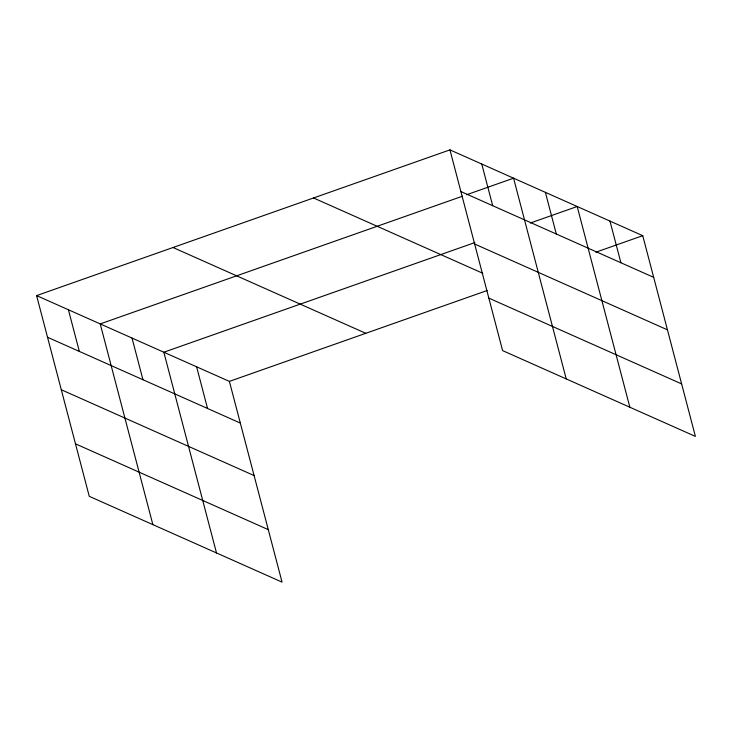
<?xml version="1.0" encoding="UTF-8"?>
<svg xmlns="http://www.w3.org/2000/svg" width="732" height="732" viewBox="0 0 732 732"><rect width="100%" height="100%" fill="white"/><g stroke="black" fill="none" stroke-linecap="round" stroke-linejoin="round"><path stroke-width="1.1" d="M36.6 295.6L229.391 381.39L282.049 582.123L89.258 496.323L36.6 295.6L449.951 149.877L642.742 235.677L695.4 436.4L502.609 350.61L449.951 149.877M462.423 196.222L100.22 323.91L152.878 524.643M466.687 194.721L513.571 178.187L566.229 378.92M474.885 242.567L163.84 352.22L216.498 552.953M530.307 223.031L577.191 206.506L629.849 407.23M229.391 381.39L487.173 290.512M595.848 252.201L642.742 235.677M460.885 191.546L653.667 277.337M474.656 244.03L667.438 329.83M313.543 197.969L482.781 273.274M488.839 298.116L681.629 383.907M173.008 247.508L365.79 333.307M47.534 337.26L240.316 423.059M61.305 389.753L254.086 475.553M75.487 443.839L268.278 529.629M609.966 221.091L620.901 262.751M545.386 192.342L556.311 234.011M481.766 164.032L492.691 205.701M196.615 366.805L207.54 408.474M132.025 338.065L142.96 379.734M68.405 309.755L79.34 351.424"/></g></svg>
